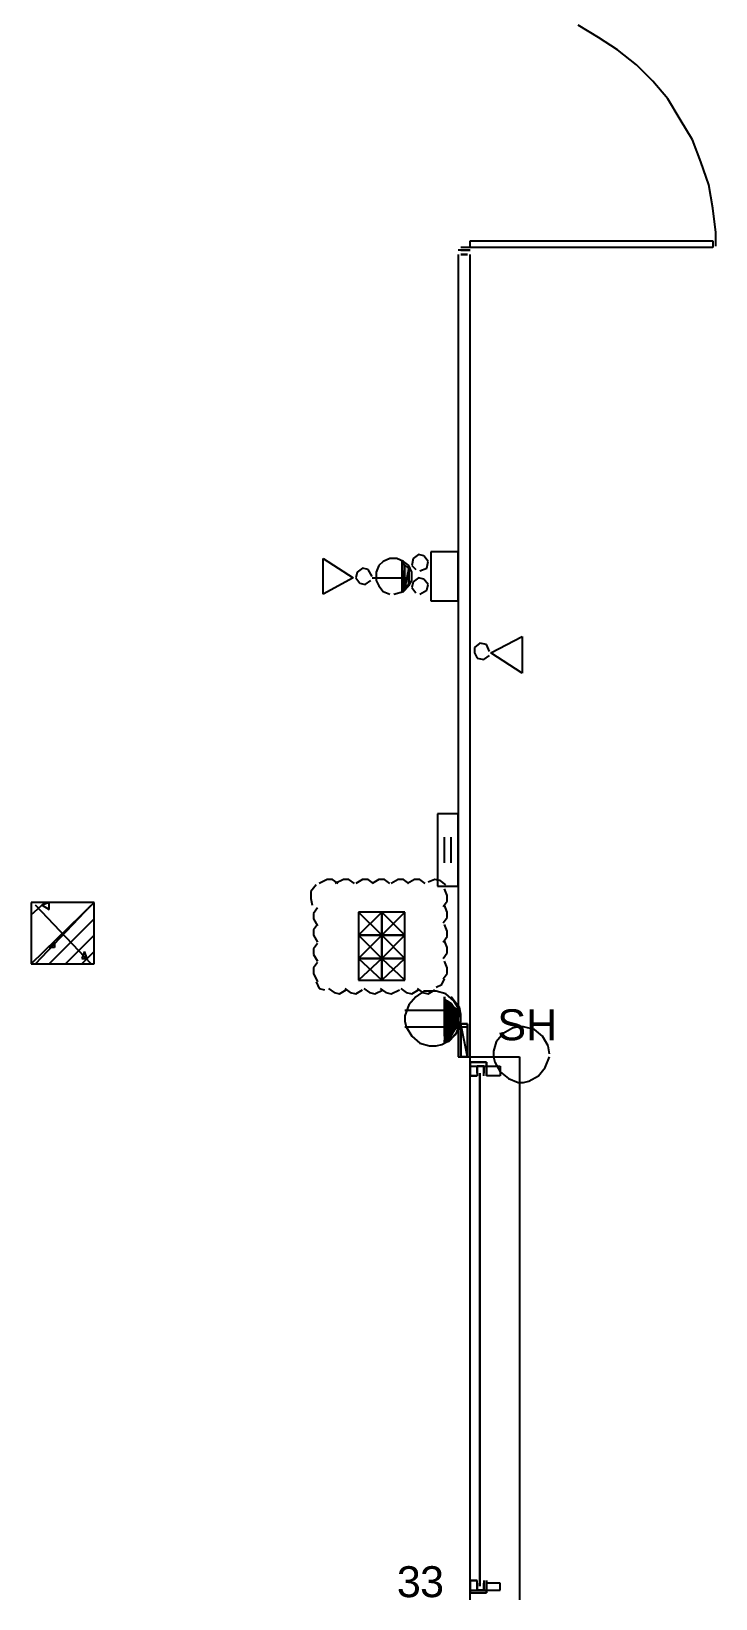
# Model space of a CAD drawing. Header units: millimetres. Extents: x 5 to 415, y 48 to 251.
# Drawn here: x 380.77 to 389.62, y 172.49 to 192.75 of the extents above; entities that cross this region are included whole.
import ezdxf

# ---------------------------------------------------------------- set-up
doc = ezdxf.new("R2010")
doc.units = ezdxf.units.MM
for name, color, linetype in [('H', 7, 'Continuous'), ('P', 7, 'Continuous'), ('T', 7, 'Continuous')]:
    doc.layers.add(name, color=color, linetype=linetype)

msp = doc.modelspace()

# ---------------------------------------------------------------- hatches: boundary and pattern name
at = {"layer": 'H', "linetype": 'Continuous'}
for points in [[(385.568, 185.508), (385.568, 185.896), (385.621, 185.843), (385.621, 185.543), (385.568, 185.508)], [(385.621, 185.543), (385.621, 185.843), (385.657, 185.808), (385.657, 185.596), (385.621, 185.543)], [(386.115, 180.217), (386.115, 180.252), (386.168, 180.217), (386.115, 180.217)], [(386.115, 180.181), (386.115, 180.217), (386.168, 180.217), (386.203, 180.181), (386.115, 180.181)], [(386.115, 180.128), (386.115, 180.181), (386.203, 180.181), (386.256, 180.128), (386.115, 180.128)], [(386.115, 180.093), (386.115, 180.128), (386.256, 180.128), (386.292, 180.093), (386.115, 180.093)], [(386.115, 180.005), (386.115, 180.093), (386.292, 180.093), (386.292, 180.005), (386.115, 180.005)], [(386.115, 179.952), (386.115, 180.005), (386.292, 180.005), (386.292, 179.952), (386.115, 179.952)], [(386.115, 179.881), (386.115, 179.952), (386.292, 179.952), (386.292, 179.881), (386.115, 179.881)], [(386.115, 179.828), (386.115, 179.881), (386.292, 179.881), (386.256, 179.828), (386.115, 179.828)], [(386.115, 179.74), (386.115, 179.828), (386.256, 179.828), (386.203, 179.74), (386.115, 179.74)], [(386.115, 179.67), (386.115, 179.74), (386.168, 179.705), (386.115, 179.67)], [(386.168, 179.705), (386.115, 179.74), (386.203, 179.74), (386.168, 179.705)]]:
    msp.add_hatch(color=256, dxfattribs=at).paths.add_polyline_path(points)

# ---------------------------------------------------------------- linework, layer by layer
at = {"layer": 'P'}
for points in [[(388.108, 192.67), (387.844, 192.828)], [(388.355, 192.511), (388.108, 192.67)], [(388.602, 192.317), (388.355, 192.511)], [(388.814, 192.105), (388.602, 192.317)], [(389.008, 191.876), (388.814, 192.105)], [(389.167, 191.611), (389.008, 191.876)], [(389.326, 191.347), (389.167, 191.611)], [(389.431, 191.064), (389.326, 191.347)], [(389.537, 190.765), (389.431, 191.064)], [(389.59, 190.465), (389.537, 190.765)], [(389.625, 190.147), (389.59, 190.465)], [(389.625, 189.971), (389.625, 190.147)], [(386.45, 189.918), (386.292, 189.918)], [(386.292, 189.865), (386.292, 179.493)], [(386.292, 189.865), (386.292, 179.493)], [(386.45, 189.953), (386.327, 189.953)], [(386.327, 189.918), (386.45, 189.918)], [(386.327, 189.865), (386.415, 189.865)], [(386.415, 189.865), (386.327, 189.865)], [(386.327, 189.865), (386.415, 189.865)], [(386.327, 189.865), (386.415, 189.865)], [(386.327, 189.865), (386.415, 189.865)], [(386.45, 190.041), (389.59, 190.041)], [(386.45, 189.953), (386.45, 190.041)], [(389.59, 189.953), (386.45, 189.953)], [(386.45, 179.493), (386.45, 189.865)], [(386.45, 179.493), (386.45, 189.865)], [(389.59, 190.041), (389.59, 189.953)], [(385.939, 186.02), (385.939, 185.385)], [(386.292, 186.02), (385.939, 186.02)], [(386.292, 185.385), (386.292, 186.02)], [(384.545, 185.473), (384.545, 185.932)], [(384.545, 185.932), (384.933, 185.685)], [(385.057, 185.808), (384.986, 185.755)], [(385.128, 185.79), (385.057, 185.808)], [(385.269, 185.843), (385.233, 185.755)], [(385.269, 185.843), (385.233, 185.755)], [(385.322, 185.896), (385.269, 185.843)], [(385.322, 185.896), (385.269, 185.843)], [(385.41, 185.932), (385.322, 185.896)], [(385.41, 185.932), (385.322, 185.896)], [(385.498, 185.932), (385.41, 185.932)], [(385.498, 185.932), (385.41, 185.932)], [(385.586, 185.896), (385.498, 185.932)], [(385.586, 185.896), (385.498, 185.932)], [(385.568, 185.508), (385.568, 185.896)], [(385.568, 185.896), (385.604, 185.843)], [(385.568, 185.508), (385.568, 185.896)], [(385.568, 185.896), (385.568, 185.508)], [(385.568, 185.896), (385.568, 185.508)], [(385.568, 185.508), (385.568, 185.896)], [(385.604, 185.843), (385.568, 185.508)], [(385.604, 185.843), (385.568, 185.508)], [(385.657, 185.843), (385.586, 185.896)], [(385.657, 185.843), (385.586, 185.896)], [(385.604, 185.561), (385.604, 185.843)], [(385.604, 185.843), (385.657, 185.808)], [(385.604, 185.561), (385.604, 185.843)], [(385.657, 185.808), (385.604, 185.561)], [(385.657, 185.808), (385.604, 185.561)], [(385.692, 185.755), (385.657, 185.843)], [(385.692, 185.755), (385.657, 185.843)], [(385.657, 185.596), (385.657, 185.808)], [(385.657, 185.808), (385.657, 185.773)], [(385.657, 185.596), (385.657, 185.808)], [(385.71, 185.932), (385.692, 185.843)], [(385.692, 185.843), (385.745, 185.79)], [(385.78, 185.984), (385.71, 185.932)], [(385.851, 185.967), (385.78, 185.984)], [(385.798, 185.773), (385.886, 185.808)], [(385.904, 185.896), (385.851, 185.967)], [(385.886, 185.808), (385.904, 185.896)], [(384.933, 185.685), (384.545, 185.473)], [(384.986, 185.755), (384.969, 185.685)], [(384.969, 185.685), (385.022, 185.614)], [(385.022, 185.614), (385.092, 185.596)], [(385.092, 185.596), (385.163, 185.649)], [(385.18, 185.702), (385.128, 185.79)], [(385.18, 185.685), (385.657, 185.685)], [(385.233, 185.755), (385.233, 185.649)], [(385.233, 185.755), (385.233, 185.649)], [(385.233, 185.649), (385.269, 185.579)], [(385.233, 185.649), (385.269, 185.579)], [(385.657, 185.632), (385.657, 185.773)], [(385.657, 185.773), (385.657, 185.72)], [(385.657, 185.632), (385.657, 185.773)], [(385.657, 185.773), (385.657, 185.596)], [(385.657, 185.773), (385.657, 185.596)], [(385.657, 185.72), (385.657, 185.632)], [(385.657, 185.685), (385.657, 185.632)], [(385.657, 185.632), (385.657, 185.685)], [(385.657, 185.579), (385.692, 185.649)], [(385.657, 185.579), (385.692, 185.649)], [(385.657, 185.596), (385.657, 185.632)], [(385.692, 185.649), (385.692, 185.755)], [(385.692, 185.649), (385.692, 185.755)], [(385.71, 185.632), (385.692, 185.561)], [(385.78, 185.685), (385.71, 185.632)], [(385.851, 185.667), (385.78, 185.685)], [(385.904, 185.596), (385.851, 185.667)], [(385.269, 185.579), (385.322, 185.508)], [(385.269, 185.579), (385.322, 185.508)], [(385.322, 185.508), (385.41, 185.473)], [(385.322, 185.508), (385.41, 185.473)], [(385.463, 185.473), (385.586, 185.508)], [(385.463, 185.473), (385.586, 185.508)], [(385.568, 185.508), (385.604, 185.561)], [(385.568, 185.508), (385.568, 185.508)], [(385.568, 185.508), (385.568, 185.508)], [(385.586, 185.508), (385.657, 185.579)], [(385.586, 185.508), (385.657, 185.579)], [(385.604, 185.561), (385.657, 185.596)], [(385.692, 185.561), (385.745, 185.491)], [(385.798, 185.473), (385.886, 185.526)], [(385.886, 185.526), (385.904, 185.596)], [(385.939, 185.385), (386.292, 185.385)], [(386.574, 184.838), (386.503, 184.785)], [(386.662, 184.82), (386.574, 184.838)], [(386.697, 184.732), (386.662, 184.82)], [(386.715, 184.714), (387.121, 184.926)], [(387.121, 184.926), (387.121, 184.45)], [(386.503, 184.785), (386.503, 184.714)], [(386.503, 184.714), (386.539, 184.644)], [(386.539, 184.644), (386.627, 184.626)], [(386.627, 184.626), (386.697, 184.679)], [(387.121, 184.45), (386.715, 184.714)], [(386.292, 182.633), (386.027, 182.633)], [(386.027, 182.633), (386.027, 181.698)], [(386.292, 181.698), (386.292, 182.633)], [(386.115, 181.998), (386.115, 182.333)], [(386.203, 181.998), (386.203, 182.333)], [(384.598, 181.786), (384.493, 181.733)], [(384.669, 181.786), (384.598, 181.786)], [(384.739, 181.733), (384.669, 181.786)], [(384.81, 181.786), (384.704, 181.733)], [(384.881, 181.786), (384.81, 181.786)], [(384.951, 181.733), (384.881, 181.786)], [(385.057, 181.786), (384.969, 181.733)], [(385.128, 181.786), (385.057, 181.786)], [(385.198, 181.733), (385.128, 181.786)], [(385.269, 181.786), (385.18, 181.733)], [(385.339, 181.786), (385.269, 181.786)], [(385.41, 181.733), (385.339, 181.786)], [(385.516, 181.786), (385.427, 181.733)], [(385.586, 181.786), (385.516, 181.786)], [(385.657, 181.733), (385.586, 181.786)], [(385.727, 181.786), (385.639, 181.733)], [(385.798, 181.786), (385.727, 181.786)], [(385.868, 181.733), (385.798, 181.786)], [(385.992, 181.786), (385.904, 181.751)], [(386.062, 181.769), (385.992, 181.786)], [(386.133, 181.716), (386.062, 181.769)], [(384.457, 181.716), (384.387, 181.628)], [(384.387, 181.628), (384.387, 181.539)], [(386.027, 181.698), (386.292, 181.698)], [(386.151, 181.575), (386.115, 181.663)], [(386.151, 181.504), (386.151, 181.575)], [(380.771, 180.693), (381.582, 181.487)], [(380.771, 181.328), (380.947, 181.487)], [(380.771, 181.487), (380.771, 180.693)], [(381.582, 181.487), (380.771, 181.487)], [(381.547, 180.693), (380.824, 181.451)], [(380.824, 180.693), (381.547, 181.451)], [(381, 181.487), (380.912, 181.451)], [(380.912, 181.451), (381, 181.398)], [(381, 181.398), (381, 181.487)], [(381.582, 180.693), (381.582, 181.487)], [(384.387, 181.539), (384.404, 181.451)], [(384.475, 181.416), (384.422, 181.345)], [(385.304, 181.363), (385.004, 181.363)], [(385.004, 181.363), (385.004, 181.063)], [(385.004, 181.363), (385.304, 181.063)], [(385.304, 181.363), (385.004, 181.063)], [(385.304, 181.063), (385.304, 181.363)], [(385.604, 181.363), (385.304, 181.363)], [(385.304, 181.363), (385.304, 181.063)], [(385.304, 181.363), (385.604, 181.063)], [(385.604, 181.363), (385.304, 181.063)], [(385.604, 181.063), (385.604, 181.363)], [(386.098, 181.434), (386.151, 181.504)], [(386.151, 181.363), (386.115, 181.451)], [(386.151, 181.293), (386.151, 181.363)], [(381, 180.693), (381.582, 181.275)], [(384.422, 181.345), (384.422, 181.275)], [(384.422, 181.275), (384.475, 181.187)], [(384.475, 181.204), (384.422, 181.134)], [(386.098, 181.222), (386.151, 181.293)], [(386.151, 181.116), (386.115, 181.204)], [(381, 180.904), (381.071, 180.975)], [(381.071, 180.975), (381.071, 180.904)], [(381.212, 180.693), (381.582, 181.063)], [(384.422, 181.134), (384.422, 181.063)], [(384.422, 181.063), (384.475, 180.975)], [(384.475, 180.957), (384.422, 180.887)], [(385.304, 181.063), (385.004, 181.063)], [(385.004, 181.063), (385.004, 180.763)], [(385.004, 181.063), (385.304, 180.763)], [(385.304, 181.063), (385.004, 180.763)], [(385.004, 181.063), (385.304, 181.063)], [(385.304, 180.763), (385.304, 181.063)], [(385.604, 181.063), (385.304, 181.063)], [(385.304, 181.063), (385.304, 180.763)], [(385.304, 181.063), (385.604, 180.763)], [(385.604, 181.063), (385.304, 180.763)], [(385.304, 181.063), (385.604, 181.063)], [(385.604, 180.763), (385.604, 181.063)], [(386.098, 180.975), (386.151, 181.046)], [(386.151, 180.904), (386.115, 180.993)], [(386.151, 181.046), (386.151, 181.116)], [(381.071, 180.904), (381, 180.904)], [(381.423, 180.693), (381.582, 180.852)], [(381.459, 180.852), (381.423, 180.763)], [(381.423, 180.763), (381.494, 180.763)], [(381.494, 180.763), (381.459, 180.852)], [(384.422, 180.887), (384.422, 180.816)], [(384.422, 180.816), (384.475, 180.728)], [(385.304, 180.763), (385.004, 180.763)], [(385.004, 180.763), (385.004, 180.481)], [(385.004, 180.763), (385.304, 180.481)], [(385.304, 180.763), (385.004, 180.481)], [(385.004, 180.763), (385.304, 180.763)], [(385.304, 180.481), (385.304, 180.763)], [(385.604, 180.763), (385.304, 180.763)], [(385.304, 180.763), (385.304, 180.481)], [(385.304, 180.763), (385.604, 180.481)], [(385.604, 180.763), (385.304, 180.481)], [(385.304, 180.763), (385.604, 180.763)], [(385.604, 180.481), (385.604, 180.763)], [(386.098, 180.763), (386.151, 180.834)], [(386.151, 180.834), (386.151, 180.904)], [(380.771, 180.693), (381.582, 180.693)], [(384.475, 180.71), (384.422, 180.64)], [(384.422, 180.64), (384.422, 180.569)], [(384.422, 180.569), (384.475, 180.463)], [(386.098, 180.499), (386.151, 180.569)], [(386.151, 180.64), (386.115, 180.728)], [(386.151, 180.569), (386.151, 180.64)], [(384.457, 180.463), (384.493, 180.375)], [(384.493, 180.375), (384.563, 180.358)], [(384.616, 180.375), (384.687, 180.322)], [(384.757, 180.305), (384.845, 180.358)], [(384.828, 180.375), (384.898, 180.322)], [(384.969, 180.305), (385.057, 180.358)], [(385.004, 180.481), (385.304, 180.481)], [(385.075, 180.375), (385.145, 180.322)], [(385.216, 180.305), (385.322, 180.358)], [(385.286, 180.375), (385.357, 180.322)], [(385.304, 180.481), (385.604, 180.481)], [(385.427, 180.305), (385.533, 180.358)], [(385.551, 180.375), (385.621, 180.322)], [(385.692, 180.305), (385.78, 180.358)], [(385.851, 180.34), (385.745, 180.269)], [(385.851, 180.34), (385.745, 180.269)], [(385.763, 180.375), (385.833, 180.322)], [(385.921, 180.34), (385.851, 180.34)], [(385.921, 180.34), (385.851, 180.34)], [(385.904, 180.305), (385.992, 180.358)], [(386.009, 180.34), (385.921, 180.34)], [(386.009, 180.34), (385.921, 180.34)], [(386.009, 180.393), (386.08, 180.428)], [(386.133, 180.305), (386.009, 180.34)], [(386.133, 180.305), (386.009, 180.34)], [(386.08, 180.428), (386.115, 180.499)], [(384.687, 180.322), (384.757, 180.305)], [(384.898, 180.322), (384.969, 180.305)], [(385.145, 180.322), (385.216, 180.305)], [(385.357, 180.322), (385.427, 180.305)], [(385.657, 180.164), (385.604, 180.023)], [(385.657, 180.164), (385.604, 180.023)], [(385.621, 180.322), (385.692, 180.305)], [(385.745, 180.269), (385.657, 180.164)], [(385.745, 180.269), (385.657, 180.164)], [(385.833, 180.322), (385.904, 180.305)], [(386.115, 180.269), (386.115, 180.217)], [(386.115, 180.217), (386.115, 180.269)], [(386.115, 180.269), (386.115, 179.67)], [(386.115, 180.217), (386.203, 180.181)], [(386.115, 180.181), (386.115, 180.217)], [(386.203, 180.181), (386.115, 180.181)], [(386.203, 180.181), (386.115, 180.181)], [(386.115, 180.181), (386.239, 180.128)], [(386.115, 180.181), (386.239, 180.128)], [(386.115, 180.128), (386.115, 180.181)], [(386.239, 180.217), (386.133, 180.305)], [(386.239, 180.217), (386.133, 180.305)], [(386.151, 180.217), (386.203, 180.181)], [(386.203, 180.181), (386.151, 180.217)], [(386.256, 180.199), (386.203, 180.269)], [(386.239, 180.128), (386.203, 180.181)], [(386.309, 180.093), (386.239, 180.217)], [(386.309, 180.093), (386.239, 180.217)], [(386.309, 180.128), (386.256, 180.199)], [(385.604, 180.093), (386.115, 180.093)], [(385.604, 180.023), (385.604, 179.952)], [(385.604, 180.023), (385.604, 179.952)], [(385.604, 179.952), (385.621, 179.881)], [(385.604, 179.952), (385.621, 179.881)], [(386.239, 180.128), (386.115, 180.128)], [(386.239, 180.128), (386.115, 180.128)], [(386.115, 180.128), (386.292, 180.093)], [(386.115, 180.128), (386.292, 180.093)], [(386.115, 180.093), (386.115, 180.128)], [(386.292, 180.093), (386.115, 180.093)], [(386.292, 180.093), (386.115, 180.093)], [(386.115, 180.093), (386.292, 180.005)], [(386.115, 180.093), (386.292, 180.005)], [(386.115, 180.005), (386.115, 180.093)], [(386.292, 180.005), (386.115, 180.005)], [(386.292, 180.005), (386.115, 180.005)], [(386.115, 180.005), (386.292, 179.97)], [(386.115, 180.005), (386.292, 179.97)], [(386.115, 179.97), (386.115, 180.005)], [(386.292, 179.97), (386.115, 179.97)], [(386.292, 179.97), (386.115, 179.97)], [(386.115, 179.97), (386.292, 179.881)], [(386.115, 179.97), (386.292, 179.881)], [(386.115, 179.881), (386.115, 179.97)], [(386.292, 180.093), (386.239, 180.128)], [(386.274, 179.811), (386.327, 179.952)], [(386.274, 179.811), (386.327, 179.952)], [(386.292, 180.005), (386.292, 180.093)], [(386.292, 179.97), (386.292, 180.005)], [(386.292, 179.881), (386.292, 179.97)], [(386.327, 180.04), (386.309, 180.128)], [(386.327, 179.987), (386.309, 180.093)], [(386.327, 179.987), (386.309, 180.093)], [(386.309, 179.864), (386.327, 179.952)], [(386.327, 179.952), (386.327, 180.04)], [(385.604, 179.881), (386.115, 179.881)], [(385.621, 179.881), (385.692, 179.758)], [(385.621, 179.881), (385.692, 179.758)], [(385.692, 179.758), (385.798, 179.67)], [(385.692, 179.758), (385.798, 179.67)], [(386.292, 179.881), (386.115, 179.881)], [(386.292, 179.881), (386.115, 179.881)], [(386.115, 179.881), (386.239, 179.846)], [(386.115, 179.881), (386.239, 179.846)], [(386.115, 179.846), (386.115, 179.881)], [(386.239, 179.846), (386.115, 179.846)], [(386.239, 179.846), (386.115, 179.846)], [(386.115, 179.846), (386.203, 179.758)], [(386.115, 179.846), (386.203, 179.758)], [(386.115, 179.758), (386.115, 179.846)], [(386.203, 179.758), (386.115, 179.758)], [(386.115, 179.758), (386.151, 179.705)], [(386.151, 179.705), (386.115, 179.758)], [(386.115, 179.758), (386.203, 179.758)], [(386.151, 179.705), (386.115, 179.758)], [(386.203, 179.758), (386.151, 179.705)], [(386.168, 179.687), (386.256, 179.776)], [(386.186, 179.705), (386.274, 179.811)], [(386.186, 179.705), (386.274, 179.811)], [(386.203, 179.758), (386.239, 179.846)], [(386.239, 179.846), (386.292, 179.881)], [(386.256, 179.776), (386.309, 179.864)], [(386.415, 179.493), (386.327, 179.917)], [(386.327, 179.917), (386.415, 179.917)], [(386.327, 179.493), (386.327, 179.917)], [(386.415, 179.917), (386.327, 179.917)], [(386.327, 179.917), (386.327, 179.493)], [(386.327, 179.493), (386.327, 179.881)], [(386.327, 179.881), (386.415, 179.881)], [(386.415, 179.917), (386.415, 179.493)], [(386.415, 179.493), (386.415, 179.917)], [(386.415, 179.881), (386.415, 179.493)], [(386.874, 179.793), (386.786, 179.687)], [(386.997, 179.864), (386.874, 179.793)], [(387.068, 179.881), (386.997, 179.864)], [(387.138, 179.881), (387.068, 179.881)], [(387.279, 179.846), (387.138, 179.881)], [(387.385, 179.758), (387.279, 179.846)], [(387.456, 179.634), (387.385, 179.758)], [(385.798, 179.67), (385.921, 179.634)], [(385.798, 179.67), (385.921, 179.634)], [(385.921, 179.634), (386.009, 179.634)], [(385.921, 179.634), (386.009, 179.634)], [(386.009, 179.634), (386.08, 179.652)], [(386.009, 179.634), (386.08, 179.652)], [(386.08, 179.652), (386.186, 179.705)], [(386.08, 179.652), (386.186, 179.705)], [(386.115, 179.705), (386.115, 179.67)], [(386.115, 179.67), (386.115, 179.705)], [(386.786, 179.687), (386.75, 179.564)], [(386.75, 179.564), (386.75, 179.493)], [(387.473, 179.529), (387.456, 179.634)], [(386.292, 179.493), (386.45, 179.493)], [(386.415, 179.493), (386.327, 179.493)], [(386.415, 179.493), (386.327, 179.493)], [(386.45, 172.473), (386.45, 179.493)], [(386.45, 179.493), (387.085, 179.493)], [(386.45, 179.246), (386.45, 179.423)], [(386.45, 179.423), (386.662, 179.423)], [(386.662, 179.423), (386.45, 179.423)], [(386.45, 179.423), (386.45, 179.246)], [(386.45, 179.37), (386.45, 179.246)], [(386.45, 179.246), (386.45, 179.37)], [(386.45, 179.246), (386.45, 179.37)], [(386.45, 179.37), (386.662, 179.37)], [(386.539, 179.282), (386.539, 179.37)], [(386.627, 179.37), (386.539, 179.37)], [(386.539, 179.37), (386.539, 179.246)], [(386.627, 179.37), (386.627, 179.282)], [(386.627, 179.246), (386.627, 179.37)], [(386.662, 179.423), (386.662, 179.246)], [(386.662, 179.246), (386.662, 179.423)], [(386.662, 179.37), (386.838, 179.37)], [(386.662, 179.37), (386.662, 179.246)], [(386.662, 179.246), (386.662, 179.37)], [(386.662, 179.37), (386.662, 179.246)], [(386.75, 179.493), (386.768, 179.423)], [(386.768, 179.423), (386.838, 179.299)], [(386.838, 179.37), (386.838, 179.246)], [(387.085, 179.493), (387.085, 172.473)], [(387.332, 179.246), (387.421, 179.352)], [(387.421, 179.352), (387.473, 179.493)], [(386.539, 179.246), (386.45, 179.246)], [(386.45, 179.246), (386.539, 179.246)], [(386.539, 179.246), (386.45, 179.246)], [(386.574, 172.649), (386.574, 179.282)], [(386.574, 179.282), (386.574, 172.649)], [(386.838, 179.246), (386.662, 179.246)], [(386.838, 179.299), (386.944, 179.211)], [(386.944, 179.211), (387.068, 179.158)], [(387.068, 179.158), (387.138, 179.158)], [(387.138, 179.158), (387.209, 179.176)], [(387.209, 179.176), (387.332, 179.246)], [(386.539, 172.72), (386.45, 172.72)], [(386.45, 172.72), (386.45, 172.561)], [(386.45, 172.561), (386.45, 172.72)], [(386.45, 172.72), (386.539, 172.72)], [(386.45, 172.597), (386.45, 172.72)], [(386.45, 172.72), (386.45, 172.597)], [(386.539, 172.72), (386.45, 172.72)], [(386.45, 172.72), (386.45, 172.597)], [(386.539, 172.597), (386.539, 172.72)], [(386.539, 172.685), (386.539, 172.597)], [(386.627, 172.72), (386.627, 172.597)], [(386.627, 172.597), (386.627, 172.685)], [(386.662, 172.561), (386.662, 172.72)], [(386.662, 172.72), (386.662, 172.561)], [(386.662, 172.597), (386.662, 172.72)], [(386.662, 172.72), (386.662, 172.597)], [(386.662, 172.597), (386.662, 172.72)], [(386.838, 172.685), (386.662, 172.685)], [(386.838, 172.597), (386.838, 172.685)], [(386.45, 172.597), (386.662, 172.597)], [(386.45, 172.561), (386.662, 172.561)], [(386.662, 172.561), (386.45, 172.561)], [(386.627, 172.597), (386.539, 172.597)], [(386.662, 172.597), (386.838, 172.597)]]:
    msp.add_lwpolyline(points, dxfattribs=at)

# ---------------------------------------------------------------- texts
at = {"layer": 'T', "char_height": 0.4, "attachment_point": 7}
for s, insert in [('{\\fArial|b0|i0|c0|p18;SH}', (386.8, 179.7)), ('{\\fArial|b0|i0|c0|p18;3}', (385.5, 172.5)), ('{\\fArial|b0|i0|c0|p18;3}', (385.8, 172.5))]:
    msp.add_mtext(s, dxfattribs=dict(at, insert=insert))

doc.saveas('drawing.dxf')
